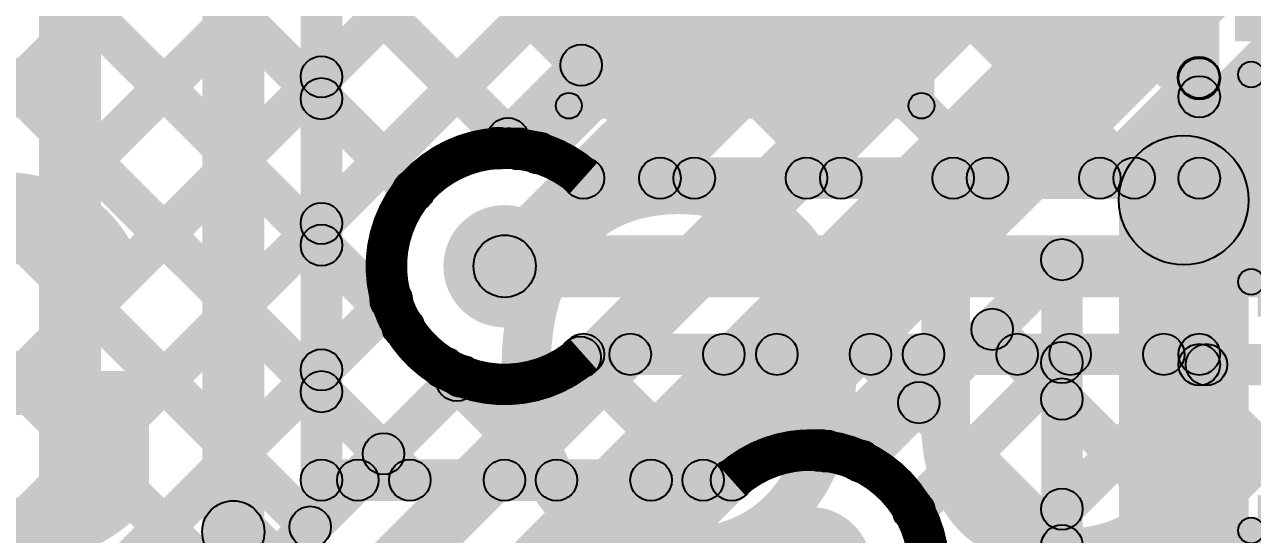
# Model space of a CAD drawing. Header units: millimetres. Extents: x -0.28 to 3.03, y -0.05 to 3.12.
# Drawn here: x 0.4904 to 0.7273, y 1.7832 to 1.8817 of the extents above; entities that cross this region are included whole.
import ezdxf

# ---------------------------------------------------------------- set-up
doc = ezdxf.new("R2010")
doc.units = ezdxf.units.MM
doc.header["$MEASUREMENT"] = 0
for name, color, linetype in [('BottomLayer', 5, 'Continuous'), ('TopLayer', 1, 'Continuous'), ('TopOverlay', 2, 'Continuous'), ('TopPaste', 8, 'Continuous'), ('TopSolder', 216, 'Continuous'), ('ViaHoleLayer', 16, 'Continuous')]:
    doc.layers.add(name, color=color, linetype=linetype)

# ---------------------------------------------------------------- blocks, each defined once
blk = doc.blocks.new('Q24FA20H0051200_21')
at = {"layer": 'TopLayer'}
for points in [[(-0.05709, 0.04921), (-0.00984, 0.04921), (-0.00984, 0.00591), (-0.05709, 0.00591)], [(0.00984, 0.04921), (0.05709, 0.04921), (0.05709, 0.00591), (0.00984, 0.00591)], [(-0.05709, -0.00591), (-0.00984, -0.00591), (-0.00984, -0.04921), (-0.05709, -0.04921)], [(0.00984, -0.00591), (0.05709, -0.00591), (0.05709, -0.04921), (0.00984, -0.04921)]]:
    blk.add_hatch(color=1, dxfattribs=at).paths.add_polyline_path(points)
at = {"layer": 'TopOverlay'}
h = blk.add_hatch(color=2, dxfattribs=at)
edge = h.paths.add_edge_path()
edge.add_arc((-0.004, 0.042), 0.0025, 0, 360)
for points in [[(0.004, 0.0445), (0.004, 0.0395), (-0.004, 0.0395), (-0.004, 0.0445)], [(-0.0485, -0.001), (-0.0535, -0.001), (-0.0535, 0.002), (-0.0485, 0.002)], [(0.0535, -0.001), (0.0485, -0.001), (0.0485, 0.002), (0.0535, 0.002)], [(0.004, -0.0395), (0.004, -0.0445), (-0.004, -0.0445), (-0.004, -0.0395)]]:
    blk.add_hatch(color=2, dxfattribs=at).paths.add_polyline_path(points)
h = blk.add_hatch(color=2, dxfattribs=at)
edge = h.paths.add_edge_path()
edge.add_arc((0.004, 0.042), 0.0025, 0, 360)
h = blk.add_hatch(color=2, dxfattribs=at)
edge = h.paths.add_edge_path()
edge.add_arc((-0.051, 0.002), 0.0025, 0, 360)
h = blk.add_hatch(color=2, dxfattribs=at)
edge = h.paths.add_edge_path()
edge.add_arc((0.051, 0.002), 0.0025, 0, 360)
h = blk.add_hatch(color=2, dxfattribs=at)
edge = h.paths.add_edge_path()
edge.add_arc((-0.051, -0.001), 0.0025, 0, 360)
h = blk.add_hatch(color=2, dxfattribs=at)
edge = h.paths.add_edge_path()
edge.add_arc((0.051, -0.001), 0.0025, 0, 360)
h = blk.add_hatch(color=2, dxfattribs=at)
edge = h.paths.add_edge_path()
edge.add_arc((-0.06893, -0.036), 0.0025, 0, 360)
h = blk.add_hatch(color=2, dxfattribs=at)
edge = h.paths.add_edge_path()
edge.add_arc((-0.06307, -0.036), 0.0025, 0, 360)
h = blk.add_hatch(color=2, dxfattribs=at)
edge = h.paths.add_edge_path()
edge.add_arc((-0.004, -0.042), 0.0025, 0, 360)
h = blk.add_hatch(color=2, dxfattribs=at)
edge = h.paths.add_edge_path()
edge.add_arc((0.004, -0.042), 0.0025, 0, 360)
at = {"layer": 'TopPaste'}
for points in [[(-0.05709, 0.04921), (-0.00984, 0.04921), (-0.00984, 0.00591), (-0.05709, 0.00591)], [(0.00984, 0.04921), (0.05709, 0.04921), (0.05709, 0.00591), (0.00984, 0.00591)], [(-0.05709, -0.00591), (-0.00984, -0.00591), (-0.00984, -0.04921), (-0.05709, -0.04921)], [(0.00984, -0.00591), (0.05709, -0.00591), (0.05709, -0.04921), (0.00984, -0.04921)]]:
    blk.add_hatch(color=8, dxfattribs=at).paths.add_polyline_path(points)
at = {"layer": 'TopSolder'}
for points in [[(-0.06109, 0.05321), (-0.00584, 0.05321), (-0.00584, 0.00191), (-0.06109, 0.00191)], [(0.00584, 0.05321), (0.06109, 0.05321), (0.06109, 0.00191), (0.00584, 0.00191)], [(-0.06109, -0.00191), (-0.00584, -0.00191), (-0.00584, -0.05321), (-0.06109, -0.05321)], [(0.00584, -0.00191), (0.06109, -0.00191), (0.06109, -0.05321), (0.00584, -0.05321)]]:
    blk.add_hatch(color=216, dxfattribs=at).paths.add_polyline_path(points)
at = {"layer": 'TopOverlay', "const_width": 0.005}
blk.add_lwpolyline([(-0.06307, -0.036, 1), (-0.06893, -0.036, 1)], format="xyb", close=True, dxfattribs=at)
at = {"layer": 'TopOverlay'}
for centre in [(-0.004, 0.042), (0.004, 0.042), (-0.051, 0.002), (0.051, 0.002), (-0.051, -0.001), (0.051, -0.001), (-0.06893, -0.036), (-0.06307, -0.036), (-0.004, -0.042), (0.004, -0.042)]:
    blk.add_circle(centre, 0.0025, dxfattribs=at)
blk = doc.blocks.new('C__0805_109')
at = {"layer": 'TopLayer'}
for points in [[(-0.06, 0.03), (-0.02, 0.03), (-0.02, -0.03), (-0.06, -0.03)], [(0.02, 0.03), (0.06, 0.03), (0.06, -0.03), (0.02, -0.03)]]:
    blk.add_hatch(color=1, dxfattribs=at).paths.add_polyline_path(points)
at = {"layer": 'TopOverlay'}
h = blk.add_hatch(color=2, dxfattribs=at)
edge = h.paths.add_edge_path()
edge.add_arc((-0.064, 0.034), 0.0025, 0, 360)
h = blk.add_hatch(color=2, dxfattribs=at)
edge = h.paths.add_edge_path()
edge.add_arc((-0.064, 0.034), 0.0025, 0, 360)
for points in [[(-0.064, 0.0315), (-0.064, 0.0365), (-0.024, 0.0365), (-0.024, 0.0315)], [(0.024, 0.0315), (0.024, 0.0365), (0.064, 0.0365), (0.064, 0.0315)], [(-0.0665, 0.034), (-0.0615, 0.034), (-0.0615, -0.034), (-0.0665, -0.034)], [(0.0615, 0.034), (0.0665, 0.034), (0.0665, -0.034), (0.0615, -0.034)], [(-0.064, -0.0365), (-0.064, -0.0315), (-0.024, -0.0315), (-0.024, -0.0365)], [(0.024, -0.0365), (0.024, -0.0315), (0.064, -0.0315), (0.064, -0.0365)]]:
    blk.add_hatch(color=2, dxfattribs=at).paths.add_polyline_path(points)
h = blk.add_hatch(color=2, dxfattribs=at)
edge = h.paths.add_edge_path()
edge.add_arc((-0.024, 0.034), 0.0025, 0, 360)
h = blk.add_hatch(color=2, dxfattribs=at)
edge = h.paths.add_edge_path()
edge.add_arc((0.024, 0.034), 0.0025, 0, 360)
h = blk.add_hatch(color=2, dxfattribs=at)
edge = h.paths.add_edge_path()
edge.add_arc((0.064, 0.034), 0.0025, 0, 360)
h = blk.add_hatch(color=2, dxfattribs=at)
edge = h.paths.add_edge_path()
edge.add_arc((0.064, 0.034), 0.0025, 0, 360)
h = blk.add_hatch(color=2, dxfattribs=at)
edge = h.paths.add_edge_path()
edge.add_arc((-0.064, -0.034), 0.0025, 0, 360)
h = blk.add_hatch(color=2, dxfattribs=at)
edge = h.paths.add_edge_path()
edge.add_arc((-0.064, -0.034), 0.0025, 0, 360)
h = blk.add_hatch(color=2, dxfattribs=at)
edge = h.paths.add_edge_path()
edge.add_arc((-0.024, -0.034), 0.0025, 0, 360)
h = blk.add_hatch(color=2, dxfattribs=at)
edge = h.paths.add_edge_path()
edge.add_arc((0.024, -0.034), 0.0025, 0, 360)
h = blk.add_hatch(color=2, dxfattribs=at)
edge = h.paths.add_edge_path()
edge.add_arc((0.064, -0.034), 0.0025, 0, 360)
h = blk.add_hatch(color=2, dxfattribs=at)
edge = h.paths.add_edge_path()
edge.add_arc((0.064, -0.034), 0.0025, 0, 360)
at = {"layer": 'TopPaste'}
for points in [[(-0.06, 0.03), (-0.02, 0.03), (-0.02, -0.03), (-0.06, -0.03)], [(0.02, 0.03), (0.06, 0.03), (0.06, -0.03), (0.02, -0.03)]]:
    blk.add_hatch(color=8, dxfattribs=at).paths.add_polyline_path(points)
at = {"layer": 'TopSolder'}
for points in [[(-0.06276, 0.03276), (-0.01724, 0.03276), (-0.01724, -0.03276), (-0.06276, -0.03276)], [(0.01724, 0.03276), (0.06276, 0.03276), (0.06276, -0.03276), (0.01724, -0.03276)]]:
    blk.add_hatch(color=216, dxfattribs=at).paths.add_polyline_path(points)
at = {"layer": 'TopOverlay'}
for centre in [(-0.064, 0.034), (-0.064, 0.034), (-0.024, 0.034), (0.024, 0.034), (0.064, 0.034), (0.064, 0.034), (-0.064, -0.034), (-0.064, -0.034), (-0.024, -0.034), (0.024, -0.034), (0.064, -0.034), (0.064, -0.034)]:
    blk.add_circle(centre, 0.0025, dxfattribs=at)
blk = doc.blocks.new('C__0805_110')
at = {"layer": 'TopLayer'}
for points in [[(-0.06, 0.03), (-0.02, 0.03), (-0.02, -0.03), (-0.06, -0.03)], [(0.02, 0.03), (0.06, 0.03), (0.06, -0.03), (0.02, -0.03)]]:
    blk.add_hatch(color=1, dxfattribs=at).paths.add_polyline_path(points)
at = {"layer": 'TopOverlay'}
h = blk.add_hatch(color=2, dxfattribs=at)
edge = h.paths.add_edge_path()
edge.add_arc((-0.064, 0.034), 0.0025, 0, 360)
h = blk.add_hatch(color=2, dxfattribs=at)
edge = h.paths.add_edge_path()
edge.add_arc((-0.064, 0.034), 0.0025, 0, 360)
for points in [[(-0.064, 0.0315), (-0.064, 0.0365), (-0.024, 0.0365), (-0.024, 0.0315)], [(0.024, 0.0315), (0.024, 0.0365), (0.064, 0.0365), (0.064, 0.0315)], [(-0.0665, 0.034), (-0.0615, 0.034), (-0.0615, -0.034), (-0.0665, -0.034)], [(0.0615, 0.034), (0.0665, 0.034), (0.0665, -0.034), (0.0615, -0.034)], [(-0.064, -0.0365), (-0.064, -0.0315), (-0.024, -0.0315), (-0.024, -0.0365)], [(0.024, -0.0365), (0.024, -0.0315), (0.064, -0.0315), (0.064, -0.0365)]]:
    blk.add_hatch(color=2, dxfattribs=at).paths.add_polyline_path(points)
h = blk.add_hatch(color=2, dxfattribs=at)
edge = h.paths.add_edge_path()
edge.add_arc((-0.024, 0.034), 0.0025, 0, 360)
h = blk.add_hatch(color=2, dxfattribs=at)
edge = h.paths.add_edge_path()
edge.add_arc((0.024, 0.034), 0.0025, 0, 360)
h = blk.add_hatch(color=2, dxfattribs=at)
edge = h.paths.add_edge_path()
edge.add_arc((0.064, 0.034), 0.0025, 0, 360)
h = blk.add_hatch(color=2, dxfattribs=at)
edge = h.paths.add_edge_path()
edge.add_arc((0.064, 0.034), 0.0025, 0, 360)
h = blk.add_hatch(color=2, dxfattribs=at)
edge = h.paths.add_edge_path()
edge.add_arc((-0.064, -0.034), 0.0025, 0, 360)
h = blk.add_hatch(color=2, dxfattribs=at)
edge = h.paths.add_edge_path()
edge.add_arc((-0.064, -0.034), 0.0025, 0, 360)
h = blk.add_hatch(color=2, dxfattribs=at)
edge = h.paths.add_edge_path()
edge.add_arc((-0.024, -0.034), 0.0025, 0, 360)
h = blk.add_hatch(color=2, dxfattribs=at)
edge = h.paths.add_edge_path()
edge.add_arc((0.024, -0.034), 0.0025, 0, 360)
h = blk.add_hatch(color=2, dxfattribs=at)
edge = h.paths.add_edge_path()
edge.add_arc((0.064, -0.034), 0.0025, 0, 360)
h = blk.add_hatch(color=2, dxfattribs=at)
edge = h.paths.add_edge_path()
edge.add_arc((0.064, -0.034), 0.0025, 0, 360)
at = {"layer": 'TopPaste'}
for points in [[(-0.06, 0.03), (-0.02, 0.03), (-0.02, -0.03), (-0.06, -0.03)], [(0.02, 0.03), (0.06, 0.03), (0.06, -0.03), (0.02, -0.03)]]:
    blk.add_hatch(color=8, dxfattribs=at).paths.add_polyline_path(points)
at = {"layer": 'TopSolder'}
for points in [[(-0.06276, 0.03276), (-0.01724, 0.03276), (-0.01724, -0.03276), (-0.06276, -0.03276)], [(0.01724, 0.03276), (0.06276, 0.03276), (0.06276, -0.03276), (0.01724, -0.03276)]]:
    blk.add_hatch(color=216, dxfattribs=at).paths.add_polyline_path(points)
at = {"layer": 'TopOverlay'}
for centre in [(-0.064, 0.034), (-0.064, 0.034), (-0.024, 0.034), (0.024, 0.034), (0.064, 0.034), (0.064, 0.034), (-0.064, -0.034), (-0.064, -0.034), (-0.024, -0.034), (0.024, -0.034), (0.064, -0.034), (0.064, -0.034)]:
    blk.add_circle(centre, 0.0025, dxfattribs=at)

msp = doc.modelspace()

# ---------------------------------------------------------------- hatches: boundary and pattern name
at = {"layer": 'BottomLayer'}
for points in [[(0.58684, 1.74816), (0.56916, 1.76584), (1.06216, 2.25884), (1.07984, 2.24116)], [(0.72284, 1.83891), (0.70516, 1.85658), (1.04392, 2.19534), (1.06159, 2.17766)], [(0.33171, 1.70652), (0.32606, 1.71218), (0.77713, 2.16325), (0.78278, 2.15759)], [(0.34585, 1.69238), (0.3402, 1.69804), (0.79106, 2.1489), (0.79672, 2.14324)], [(0.35818, 1.67642), (0.35253, 1.68208), (0.80158, 2.13114), (0.80724, 2.12548)], [(0.18927, 2.07867), (0.19492, 2.08433), (0.52006, 1.75919), (0.51441, 1.75353)], [(0.21755, 2.07867), (0.22321, 2.08433), (0.53418, 1.77335), (0.52853, 1.7677)], [(0.24584, 2.07867), (0.25149, 2.08433), (0.54832, 1.7875), (0.54267, 1.78184)], [(0.27412, 2.07867), (0.27978, 2.08433), (0.56247, 1.80164), (0.55681, 1.79598)], [(0.30241, 2.07867), (0.30806, 2.08433), (0.56623, 1.82616), (0.56057, 1.82051)], [(0.33069, 2.07867), (0.33635, 2.08433), (0.56828, 1.8524), (0.56262, 1.84674)], [(0.35898, 2.07867), (0.36463, 2.08433), (0.58646, 1.8625), (0.5808, 1.85684)], [(0.38726, 2.07867), (0.39292, 2.08432), (0.6006, 1.87664), (0.59494, 1.87098)], [(0.53424, 1.74089), (0.52576, 1.74937), (0.84576, 2.06937), (0.85424, 2.06089)], [(0.35933, 1.64928), (0.35367, 1.65494), (0.70895, 2.01022), (0.7146, 2.00456)], [(0.58456, 1.85495), (0.57891, 1.8606), (0.70895, 1.99065), (0.7146, 1.98499)], [(0.58724, 1.83076), (0.57876, 1.83924), (0.72453, 1.98502), (0.73302, 1.97653)], [(0.7265, 0.962), (0.7015, 0.962), (0.7015, 1.84775), (0.7265, 1.84775)], [(0.65446, 1.79457), (0.6488, 1.80023), (0.68767, 1.83909), (0.69333, 1.83344)], [(0.6945, 0.97173), (0.6865, 0.97173), (0.6865, 1.83627), (0.6945, 1.83627)], [(0.35933, 1.621), (0.35367, 1.62666), (0.55831, 1.8313), (0.56397, 1.82564)], [(0.67422, 1.81999), (0.67988, 1.82565), (0.69333, 1.8122), (0.68767, 1.80654)], [(0.66475, 1.785), (0.65909, 1.79066), (0.68767, 1.81924), (0.69333, 1.81358)], [(0.56851, 1.81257), (0.57416, 1.81823), (0.57661, 1.81578), (0.57095, 1.81012)], [(0.52083, 1.75434), (0.51517, 1.76), (0.57179, 1.81661), (0.57744, 1.81096)], [(0.66008, 1.80585), (0.66574, 1.8115), (0.69333, 1.78391), (0.68767, 1.77826)], [(0.66133, 1.75329), (0.65567, 1.75895), (0.68767, 1.79095), (0.69333, 1.78529)]]:
    msp.add_hatch(color=5, dxfattribs=at).paths.add_polyline_path(points)
h = msp.add_hatch(color=5, dxfattribs=at)
edge = h.paths.add_edge_path()
edge.add_arc((0.59777, 1.87381), 0.004, 0, 360)
h = msp.add_hatch(color=5, dxfattribs=at)
edge = h.paths.add_edge_path()
edge.add_arc((0.58173, 1.85778), 0.004, 0, 360)
h = msp.add_hatch(color=5, dxfattribs=at)
edge = h.paths.add_edge_path()
edge.add_arc((0.58173, 1.85778), 0.004, 0, 360)
h = msp.add_hatch(color=5, dxfattribs=at)
edge = h.paths.add_edge_path()
edge.add_arc((0.58363, 1.85967), 0.004, 0, 360)
h = msp.add_hatch(color=5, dxfattribs=at)
edge = h.paths.add_edge_path()
edge.add_arc((0.714, 1.84775), 0.0125, 0, 360)
h = msp.add_hatch(color=5, dxfattribs=at)
edge = h.paths.add_edge_path()
edge.add_arc((0.714, 1.84775), 0.0125, 0, 360)
h = msp.add_hatch(color=5, dxfattribs=at)
edge = h.paths.add_edge_path()
edge.add_arc((0.56545, 1.84957), 0.004, 0, 360)
h = msp.add_hatch(color=5, dxfattribs=at)
edge = h.paths.add_edge_path()
edge.add_arc((0.583, 1.835), 0.01181, 0, 360)
h = msp.add_hatch(color=5, dxfattribs=at)
edge = h.paths.add_edge_path()
edge.add_arc((0.583, 1.835), 0.006, 0, 360)
h = msp.add_hatch(color=5, dxfattribs=at)
edge = h.paths.add_edge_path()
edge.add_arc((0.6905, 1.83627), 0.004, 0, 360)
h = msp.add_hatch(color=5, dxfattribs=at)
edge = h.paths.add_edge_path()
edge.add_arc((0.6905, 1.83627), 0.004, 0, 360)
h = msp.add_hatch(color=5, dxfattribs=at)
edge = h.paths.add_edge_path()
edge.add_arc((0.56114, 1.82847), 0.004, 0, 360)
h = msp.add_hatch(color=5, dxfattribs=at)
edge = h.paths.add_edge_path()
edge.add_arc((0.5634, 1.82333), 0.004, 0, 360)
h = msp.add_hatch(color=5, dxfattribs=at)
edge = h.paths.add_edge_path()
edge.add_arc((0.67705, 1.82282), 0.004, 0, 360)
h = msp.add_hatch(color=5, dxfattribs=at)
edge = h.paths.add_edge_path()
edge.add_arc((0.57133, 1.8154), 0.004, 0, 360)
h = msp.add_hatch(color=5, dxfattribs=at)
edge = h.paths.add_edge_path()
edge.add_arc((0.6905, 1.81641), 0.004, 0, 360)
h = msp.add_hatch(color=5, dxfattribs=at)
edge = h.paths.add_edge_path()
edge.add_arc((0.57378, 1.81295), 0.004, 0, 360)
h = msp.add_hatch(color=5, dxfattribs=at)
edge = h.paths.add_edge_path()
edge.add_arc((0.57461, 1.81379), 0.004, 0, 360)
h = msp.add_hatch(color=5, dxfattribs=at)
edge = h.paths.add_edge_path()
edge.add_arc((0.57461, 1.81379), 0.004, 0, 360)
h = msp.add_hatch(color=5, dxfattribs=at)
edge = h.paths.add_edge_path()
edge.add_arc((0.66291, 1.80868), 0.004, 0, 360)
h = msp.add_hatch(color=5, dxfattribs=at)
edge = h.paths.add_edge_path()
edge.add_arc((0.6905, 1.80937), 0.004, 0, 360)
h = msp.add_hatch(color=5, dxfattribs=at)
edge = h.paths.add_edge_path()
edge.add_arc((0.55964, 1.79881), 0.004, 0, 360)
h = msp.add_hatch(color=5, dxfattribs=at)
edge = h.paths.add_edge_path()
edge.add_arc((0.65163, 1.7974), 0.004, 0, 360)
h = msp.add_hatch(color=5, dxfattribs=at)
edge = h.paths.add_edge_path()
edge.add_arc((0.65163, 1.7974), 0.004, 0, 360)
h = msp.add_hatch(color=5, dxfattribs=at)
edge = h.paths.add_edge_path()
edge.add_arc((0.66192, 1.78783), 0.004, 0, 360)
h = msp.add_hatch(color=5, dxfattribs=at)
edge = h.paths.add_edge_path()
edge.add_arc((0.6905, 1.78812), 0.004, 0, 360)
h = msp.add_hatch(color=5, dxfattribs=at)
edge = h.paths.add_edge_path()
edge.add_arc((0.5455, 1.78467), 0.004, 0, 360)
h = msp.add_hatch(color=5, dxfattribs=at)
edge = h.paths.add_edge_path()
edge.add_arc((0.642, 1.77672), 0.01181, 0, 360)
h = msp.add_hatch(color=5, dxfattribs=at)
edge = h.paths.add_edge_path()
edge.add_arc((0.6905, 1.78108), 0.004, 0, 360)
at = {"layer": 'TopLayer'}
for points in [[(0.50517, 1.71984), (0.49317, 1.71984), (0.49317, 2.08267), (0.50517, 2.08267)], [(0.53666, 1.78375), (0.52466, 1.78375), (0.52466, 2.08267), (0.53666, 2.08267)], [(0.55166, 1.79372), (0.54366, 1.79372), (0.54366, 2.04017), (0.55166, 2.04017)], [(0.54483, 1.94938), (0.55049, 1.95504), (0.6507, 1.85483), (0.64504, 1.84917)], [(0.55049, 1.86873), (0.54483, 1.87439), (0.61227, 1.94182), (0.61792, 1.93616)], [(0.55049, 1.84045), (0.54483, 1.8461), (0.64055, 1.94182), (0.64621, 1.93616)], [(0.58633, 1.93616), (0.59199, 1.94182), (0.67898, 1.85483), (0.67332, 1.84917)], [(0.59236, 1.85403), (0.5867, 1.85969), (0.66821, 1.9412), (0.67387, 1.93554)], [(0.61578, 1.84917), (0.61013, 1.85483), (0.6965, 1.9412), (0.70215, 1.93554)], [(0.61462, 1.93616), (0.62028, 1.94182), (0.70727, 1.85483), (0.70161, 1.84917)], [(0.6429, 1.93616), (0.64856, 1.94182), (0.71983, 1.87055), (0.71417, 1.86489)], [(0.72087, 1.87144), (0.71287, 1.87144), (0.71287, 1.93837), (0.72087, 1.93837)], [(0.64407, 1.84917), (0.63841, 1.85483), (0.71404, 1.93045), (0.71969, 1.9248)], [(0.54483, 1.92109), (0.55049, 1.92675), (0.62241, 1.85483), (0.61676, 1.84917)], [(0.67235, 1.84917), (0.6667, 1.85483), (0.71404, 1.90217), (0.71969, 1.89651)], [(0.54483, 1.89281), (0.55049, 1.89847), (0.58847, 1.86049), (0.58281, 1.85483)], [(0.70064, 1.84917), (0.69498, 1.85483), (0.71417, 1.87402), (0.71983, 1.86836)], [(0.721, 1.852), (0.713, 1.852), (0.713, 1.87144), (0.721, 1.87144)], [(0.54483, 1.86453), (0.55049, 1.87018), (0.56828, 1.8524), (0.56262, 1.84674)], [(0.59821, 1.848), (0.59821, 1.856), (0.717, 1.856), (0.717, 1.848)], [(0.54483, 1.83624), (0.55049, 1.8419), (0.56623, 1.82616), (0.56057, 1.82051)], [(0.583, 1.829), (0.583, 1.841), (0.748, 1.841), (0.748, 1.829)], [(0.55049, 1.81216), (0.54483, 1.81782), (0.55831, 1.8313), (0.56397, 1.82564)], [(0.59821, 1.814), (0.59821, 1.822), (0.717, 1.822), (0.717, 1.814)], [(0.58579, 1.79089), (0.58013, 1.79655), (0.60441, 1.82083), (0.61007, 1.81517)], [(0.59474, 1.81462), (0.6004, 1.82028), (0.62412, 1.79655), (0.61847, 1.79089)], [(0.61407, 1.79089), (0.60842, 1.79655), (0.6327, 1.82083), (0.63835, 1.81517)], [(0.62247, 1.81517), (0.62813, 1.82083), (0.64667, 1.80228), (0.64102, 1.79663)], [(0.64795, 1.79649), (0.6423, 1.80214), (0.66098, 1.82083), (0.66664, 1.81517)], [(0.65076, 1.81517), (0.65641, 1.82083), (0.93883, 1.53841), (0.93317, 1.53276)], [(0.66475, 1.785), (0.65909, 1.79066), (0.68926, 1.82083), (0.69492, 1.81517)], [(0.67904, 1.81517), (0.6847, 1.82083), (0.83933, 1.6662), (0.83367, 1.66054)], [(0.70732, 1.81517), (0.71298, 1.82083), (0.83933, 1.69448), (0.83367, 1.68882)], [(0.717, 1.812), (0.717, 1.82), (0.806, 1.82), (0.806, 1.812)], [(0.56851, 1.81257), (0.57416, 1.81823), (0.59584, 1.79655), (0.59018, 1.79089)], [(0.59821, 1.69017), (0.59255, 1.69583), (0.71555, 1.81883), (0.72121, 1.81317)], [(0.62649, 1.69017), (0.62083, 1.69583), (0.74383, 1.81883), (0.74949, 1.81317)], [(0.5575, 1.79089), (0.55185, 1.79655), (0.57188, 1.81658), (0.57753, 1.81092)], [(0.54483, 1.80796), (0.55049, 1.81361), (0.56756, 1.79655), (0.5619, 1.79089)], [(0.54766, 1.78972), (0.54766, 1.79772), (0.62679, 1.79772), (0.62679, 1.78972)], [(0.52642, 1.77951), (0.5349, 1.78799), (0.54193, 1.78096), (0.53345, 1.77248)]]:
    msp.add_hatch(color=1, dxfattribs=at).paths.add_polyline_path(points)
h = msp.add_hatch(color=1, dxfattribs=at)
edge = h.paths.add_edge_path()
edge.add_arc((0.54766, 1.87156), 0.004, 0, 360)
h = msp.add_hatch(color=1, dxfattribs=at)
edge = h.paths.add_edge_path()
edge.add_arc((0.71687, 1.87144), 0.004, 0, 360)
h = msp.add_hatch(color=1, dxfattribs=at)
edge = h.paths.add_edge_path()
edge.add_arc((0.717, 1.87144), 0.004, 0, 360)
h = msp.add_hatch(color=1, dxfattribs=at)
edge = h.paths.add_edge_path()
edge.add_arc((0.717, 1.87119), 0.004, 0, 360)
h = msp.add_hatch(color=1, dxfattribs=at)
edge = h.paths.add_edge_path()
edge.add_arc((0.54766, 1.86735), 0.004, 0, 360)
h = msp.add_hatch(color=1, dxfattribs=at)
edge = h.paths.add_edge_path()
edge.add_arc((0.717, 1.86772), 0.004, 0, 360)
h = msp.add_hatch(color=1, dxfattribs=at)
edge = h.paths.add_edge_path()
edge.add_arc((0.58564, 1.85766), 0.004, 0, 360)
h = msp.add_hatch(color=1, dxfattribs=at)
edge = h.paths.add_edge_path()
edge.add_arc((0.58953, 1.85686), 0.004, 0, 360)
h = msp.add_hatch(color=1, dxfattribs=at)
edge = h.paths.add_edge_path()
edge.add_arc((0.59821, 1.852), 0.004, 0, 360)
h = msp.add_hatch(color=1, dxfattribs=at)
edge = h.paths.add_edge_path()
edge.add_arc((0.59821, 1.852), 0.004, 0, 360)
h = msp.add_hatch(color=1, dxfattribs=at)
edge = h.paths.add_edge_path()
edge.add_arc((0.61296, 1.852), 0.004, 0, 360)
h = msp.add_hatch(color=1, dxfattribs=at)
edge = h.paths.add_edge_path()
edge.add_arc((0.61958, 1.852), 0.004, 0, 360)
h = msp.add_hatch(color=1, dxfattribs=at)
edge = h.paths.add_edge_path()
edge.add_arc((0.64124, 1.852), 0.004, 0, 360)
h = msp.add_hatch(color=1, dxfattribs=at)
edge = h.paths.add_edge_path()
edge.add_arc((0.64787, 1.852), 0.004, 0, 360)
h = msp.add_hatch(color=1, dxfattribs=at)
edge = h.paths.add_edge_path()
edge.add_arc((0.66952, 1.852), 0.004, 0, 360)
h = msp.add_hatch(color=1, dxfattribs=at)
edge = h.paths.add_edge_path()
edge.add_arc((0.67615, 1.852), 0.004, 0, 360)
h = msp.add_hatch(color=1, dxfattribs=at)
edge = h.paths.add_edge_path()
edge.add_arc((0.69781, 1.852), 0.004, 0, 360)
h = msp.add_hatch(color=1, dxfattribs=at)
edge = h.paths.add_edge_path()
edge.add_arc((0.70444, 1.852), 0.004, 0, 360)
h = msp.add_hatch(color=1, dxfattribs=at)
edge = h.paths.add_edge_path()
edge.add_arc((0.717, 1.852), 0.004, 0, 360)
h = msp.add_hatch(color=1, dxfattribs=at)
edge = h.paths.add_edge_path()
edge.add_arc((0.717, 1.852), 0.004, 0, 360)
h = msp.add_hatch(color=1, dxfattribs=at)
edge = h.paths.add_edge_path()
edge.add_arc((0.56545, 1.84957), 0.004, 0, 360)
h = msp.add_hatch(color=1, dxfattribs=at)
edge = h.paths.add_edge_path()
edge.add_arc((0.54766, 1.84327), 0.004, 0, 360)
h = msp.add_hatch(color=1, dxfattribs=at)
edge = h.paths.add_edge_path()
edge.add_arc((0.583, 1.835), 0.01181, 0, 360)
h = msp.add_hatch(color=1, dxfattribs=at)
edge = h.paths.add_edge_path()
edge.add_arc((0.54766, 1.83907), 0.004, 0, 360)
h = msp.add_hatch(color=1, dxfattribs=at)
edge = h.paths.add_edge_path()
edge.add_arc((0.583, 1.835), 0.006, 0, 360)
h = msp.add_hatch(color=1, dxfattribs=at)
edge = h.paths.add_edge_path()
edge.add_arc((0.56114, 1.82847), 0.004, 0, 360)
h = msp.add_hatch(color=1, dxfattribs=at)
edge = h.paths.add_edge_path()
edge.add_arc((0.5634, 1.82333), 0.004, 0, 360)
h = msp.add_hatch(color=1, dxfattribs=at)
edge = h.paths.add_edge_path()
edge.add_arc((0.59757, 1.81745), 0.004, 0, 360)
h = msp.add_hatch(color=1, dxfattribs=at)
edge = h.paths.add_edge_path()
edge.add_arc((0.59821, 1.818), 0.004, 0, 360)
h = msp.add_hatch(color=1, dxfattribs=at)
edge = h.paths.add_edge_path()
edge.add_arc((0.59821, 1.818), 0.004, 0, 360)
h = msp.add_hatch(color=1, dxfattribs=at)
edge = h.paths.add_edge_path()
edge.add_arc((0.60724, 1.818), 0.004, 0, 360)
h = msp.add_hatch(color=1, dxfattribs=at)
edge = h.paths.add_edge_path()
edge.add_arc((0.6253, 1.818), 0.004, 0, 360)
h = msp.add_hatch(color=1, dxfattribs=at)
edge = h.paths.add_edge_path()
edge.add_arc((0.63552, 1.818), 0.004, 0, 360)
h = msp.add_hatch(color=1, dxfattribs=at)
edge = h.paths.add_edge_path()
edge.add_arc((0.65358, 1.818), 0.004, 0, 360)
h = msp.add_hatch(color=1, dxfattribs=at)
edge = h.paths.add_edge_path()
edge.add_arc((0.66381, 1.818), 0.004, 0, 360)
h = msp.add_hatch(color=1, dxfattribs=at)
edge = h.paths.add_edge_path()
edge.add_arc((0.68187, 1.818), 0.004, 0, 360)
h = msp.add_hatch(color=1, dxfattribs=at)
edge = h.paths.add_edge_path()
edge.add_arc((0.69209, 1.818), 0.004, 0, 360)
h = msp.add_hatch(color=1, dxfattribs=at)
edge = h.paths.add_edge_path()
edge.add_arc((0.71015, 1.818), 0.004, 0, 360)
h = msp.add_hatch(color=1, dxfattribs=at)
edge = h.paths.add_edge_path()
edge.add_arc((0.717, 1.818), 0.004, 0, 360)
h = msp.add_hatch(color=1, dxfattribs=at)
edge = h.paths.add_edge_path()
edge.add_arc((0.57133, 1.8154), 0.004, 0, 360)
h = msp.add_hatch(color=1, dxfattribs=at)
edge = h.paths.add_edge_path()
edge.add_arc((0.717, 1.816), 0.004, 0, 360)
h = msp.add_hatch(color=1, dxfattribs=at)
edge = h.paths.add_edge_path()
edge.add_arc((0.71838, 1.816), 0.004, 0, 360)
h = msp.add_hatch(color=1, dxfattribs=at)
edge = h.paths.add_edge_path()
edge.add_arc((0.54766, 1.81499), 0.004, 0, 360)
h = msp.add_hatch(color=1, dxfattribs=at)
edge = h.paths.add_edge_path()
edge.add_arc((0.57471, 1.81375), 0.004, 0, 360)
h = msp.add_hatch(color=1, dxfattribs=at)
edge = h.paths.add_edge_path()
edge.add_arc((0.54766, 1.81079), 0.004, 0, 360)
h = msp.add_hatch(color=1, dxfattribs=at)
edge = h.paths.add_edge_path()
edge.add_arc((0.64384, 1.79946), 0.004, 0, 360)
h = msp.add_hatch(color=1, dxfattribs=at)
edge = h.paths.add_edge_path()
edge.add_arc((0.64512, 1.79932), 0.004, 0, 360)
h = msp.add_hatch(color=1, dxfattribs=at)
edge = h.paths.add_edge_path()
edge.add_arc((0.54766, 1.79372), 0.004, 0, 360)
h = msp.add_hatch(color=1, dxfattribs=at)
edge = h.paths.add_edge_path()
edge.add_arc((0.54766, 1.79372), 0.004, 0, 360)
h = msp.add_hatch(color=1, dxfattribs=at)
edge = h.paths.add_edge_path()
edge.add_arc((0.55468, 1.79372), 0.004, 0, 360)
h = msp.add_hatch(color=1, dxfattribs=at)
edge = h.paths.add_edge_path()
edge.add_arc((0.56473, 1.79372), 0.004, 0, 360)
h = msp.add_hatch(color=1, dxfattribs=at)
edge = h.paths.add_edge_path()
edge.add_arc((0.58296, 1.79372), 0.004, 0, 360)
h = msp.add_hatch(color=1, dxfattribs=at)
edge = h.paths.add_edge_path()
edge.add_arc((0.59301, 1.79372), 0.004, 0, 360)
h = msp.add_hatch(color=1, dxfattribs=at)
edge = h.paths.add_edge_path()
edge.add_arc((0.61124, 1.79372), 0.004, 0, 360)
h = msp.add_hatch(color=1, dxfattribs=at)
edge = h.paths.add_edge_path()
edge.add_arc((0.6213, 1.79372), 0.004, 0, 360)
h = msp.add_hatch(color=1, dxfattribs=at)
edge = h.paths.add_edge_path()
edge.add_arc((0.62679, 1.79372), 0.004, 0, 360)
h = msp.add_hatch(color=1, dxfattribs=at)
edge = h.paths.add_edge_path()
edge.add_arc((0.62679, 1.79372), 0.004, 0, 360)
h = msp.add_hatch(color=1, dxfattribs=at)
edge = h.paths.add_edge_path()
edge.add_arc((0.66192, 1.78783), 0.004, 0, 360)
h = msp.add_hatch(color=1, dxfattribs=at)
edge = h.paths.add_edge_path()
edge.add_arc((0.53066, 1.78375), 0.006, 0, 360)
h = msp.add_hatch(color=1, dxfattribs=at)
edge = h.paths.add_edge_path()
edge.add_arc((0.53066, 1.78375), 0.006, 0, 360)
h = msp.add_hatch(color=1, dxfattribs=at)
edge = h.paths.add_edge_path()
edge.add_arc((0.642, 1.77672), 0.01181, 0, 360)
at = {"layer": 'ViaHoleLayer'}
h = msp.add_hatch(color=16, dxfattribs=at)
edge = h.paths.add_edge_path()
edge.add_arc((0.583, 1.835), 0.00591, 0, 360)

# ---------------------------------------------------------------- linework, layer by layer
at = {"layer": 'BottomLayer', "const_width": 0.008}
for points in [[(0.57461, 1.81379, -0.804388), (0.58173, 1.85778)], [(0.65163, 1.7974, -0.291589), (0.66481, 1.77672)]]:
    msp.add_lwpolyline(points, format="xyb", dxfattribs=at)
at = {"layer": 'BottomLayer'}
for centre, radius in [((0.59777, 1.87381), 0.004), ((0.58173, 1.85778), 0.004), ((0.58173, 1.85778), 0.004), ((0.58363, 1.85967), 0.004), ((0.714, 1.84775), 0.0125), ((0.714, 1.84775), 0.0125), ((0.56545, 1.84957), 0.004), ((0.583, 1.835), 0.006), ((0.6905, 1.83627), 0.004), ((0.6905, 1.83627), 0.004), ((0.56114, 1.82847), 0.004), ((0.5634, 1.82333), 0.004), ((0.67705, 1.82282), 0.004), ((0.57133, 1.8154), 0.004), ((0.6905, 1.81641), 0.004), ((0.57378, 1.81295), 0.004), ((0.57461, 1.81379), 0.004), ((0.57461, 1.81379), 0.004), ((0.66291, 1.80868), 0.004), ((0.6905, 1.80937), 0.004), ((0.55964, 1.79881), 0.004), ((0.65163, 1.7974), 0.004), ((0.65163, 1.7974), 0.004), ((0.66192, 1.78783), 0.004), ((0.6905, 1.78812), 0.004), ((0.5455, 1.78467), 0.004), ((0.6905, 1.78108), 0.004)]:
    msp.add_circle(centre, radius, dxfattribs=at)
at = {"layer": 'TopLayer', "const_width": 0.008}
for points in [[(0.59821, 1.818, -2.236525), (0.59821, 1.852)], [(0.62679, 1.79372, -0.648286), (0.66481, 1.77672)]]:
    msp.add_lwpolyline(points, format="xyb", dxfattribs=at)
at = {"layer": 'TopLayer'}
for centre, radius in [((0.54766, 1.87156), 0.004), ((0.71687, 1.87144), 0.004), ((0.717, 1.87144), 0.004), ((0.717, 1.87119), 0.004), ((0.54766, 1.86735), 0.004), ((0.717, 1.86772), 0.004), ((0.58564, 1.85766), 0.004), ((0.58953, 1.85686), 0.004), ((0.59821, 1.852), 0.004), ((0.59821, 1.852), 0.004), ((0.61296, 1.852), 0.004), ((0.61958, 1.852), 0.004), ((0.64124, 1.852), 0.004), ((0.64787, 1.852), 0.004), ((0.66952, 1.852), 0.004), ((0.67615, 1.852), 0.004), ((0.69781, 1.852), 0.004), ((0.70444, 1.852), 0.004), ((0.717, 1.852), 0.004), ((0.717, 1.852), 0.004), ((0.56545, 1.84957), 0.004), ((0.54766, 1.84327), 0.004), ((0.54766, 1.83907), 0.004), ((0.583, 1.835), 0.006), ((0.56114, 1.82847), 0.004), ((0.5634, 1.82333), 0.004), ((0.59757, 1.81745), 0.004), ((0.59821, 1.818), 0.004), ((0.59821, 1.818), 0.004), ((0.60724, 1.818), 0.004), ((0.6253, 1.818), 0.004), ((0.63552, 1.818), 0.004), ((0.65358, 1.818), 0.004), ((0.66381, 1.818), 0.004), ((0.68187, 1.818), 0.004), ((0.69209, 1.818), 0.004), ((0.71015, 1.818), 0.004), ((0.717, 1.818), 0.004), ((0.57133, 1.8154), 0.004), ((0.717, 1.816), 0.004), ((0.71838, 1.816), 0.004), ((0.54766, 1.81499), 0.004), ((0.57471, 1.81375), 0.004), ((0.54766, 1.81079), 0.004), ((0.64384, 1.79946), 0.004), ((0.64512, 1.79932), 0.004), ((0.54766, 1.79372), 0.004), ((0.54766, 1.79372), 0.004), ((0.55468, 1.79372), 0.004), ((0.56473, 1.79372), 0.004), ((0.58296, 1.79372), 0.004), ((0.59301, 1.79372), 0.004), ((0.61124, 1.79372), 0.004), ((0.6213, 1.79372), 0.004), ((0.62679, 1.79372), 0.004), ((0.62679, 1.79372), 0.004), ((0.66192, 1.78783), 0.004), ((0.53066, 1.78375), 0.006), ((0.53066, 1.78375), 0.006)]:
    msp.add_circle(centre, radius, dxfattribs=at)

# ---------------------------------------------------------------- block references
for name, p, rotation in [('Q24FA20H0051200_21', (0.72196, 1.93953), 270), ('C__0805_110', (0.6294, 1.92999), 90), ('C__0805_109', (0.761, 1.808), 90)]:
    msp.add_blockref(name, p, dxfattribs=dict(rotation=rotation))

# ---------------------------------------------------------------- texts
at = {"layer": 'TopOverlay'}
msp.add_text('CHG_OUT1', height=0.075, rotation=360, dxfattribs=at).set_placement((0.299, 1.77725))

doc.saveas('drawing.dxf')
